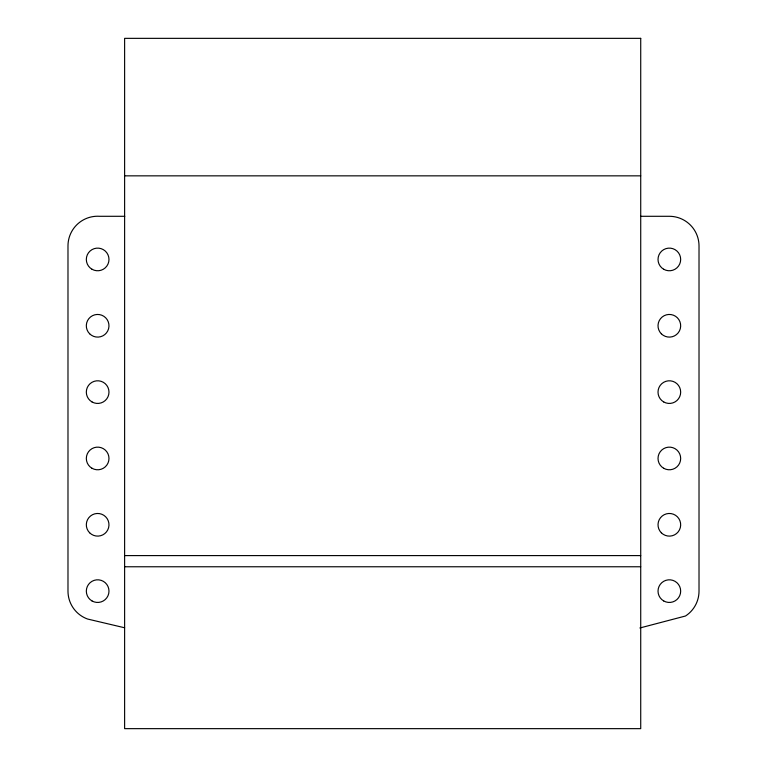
<?xml version="1.0" encoding="UTF-8"?>
<svg xmlns="http://www.w3.org/2000/svg" width="767" height="767" viewBox="0 0 767 767"><rect width="100%" height="100%" fill="white"/><g stroke="black" fill="none" stroke-linecap="round" stroke-linejoin="round"><path stroke-width="1.15" d="M639.889 627.981L685.525 615.997A29.664 29.664 0 0 0 699.015 591.127L699.015 245.958A29.664 29.664 0 0 0 669.351 216.294L640.627 216.294M124.618 175.844L640.723 175.844M124.772 216.294L99.633 216.294A29.664 29.664 0 0 0 67.985 245.891L67.985 591.127A29.664 29.664 0 0 0 87.591 619.036L124.618 627.77M124.618 555.596L640.723 555.596M124.618 566.765L640.723 566.765M640.723 38.35L124.618 38.35L124.618 728.65L640.723 728.65L640.723 38.35M663.685 401.927A11.323 11.323 0 0 0 680.674 392.119A11.323 11.323 0 0 0 663.685 382.302A11.323 11.323 0 0 0 663.685 401.927M663.685 468.263A11.323 11.323 0 0 0 680.674 458.455A11.323 11.323 0 0 0 663.685 448.647A11.323 11.323 0 0 0 663.685 468.263M661.336 532.797A11.323 11.323 0 0 0 680.291 527.725A11.323 11.323 0 0 0 666.418 513.852A11.323 11.323 0 0 0 661.336 532.797M663.685 600.935A11.323 11.323 0 0 0 680.674 591.127A11.323 11.323 0 0 0 663.685 581.319A11.323 11.323 0 0 0 663.685 600.935M663.685 269.246A11.323 11.323 0 0 0 680.674 259.438A11.323 11.323 0 0 0 663.685 249.63A11.323 11.323 0 0 0 663.685 269.246M661.336 333.789A11.323 11.323 0 0 0 680.291 328.707A11.323 11.323 0 0 0 666.418 314.834A11.323 11.323 0 0 0 661.336 333.789M91.992 600.935A11.323 11.323 0 0 0 108.981 591.127A11.323 11.323 0 0 0 91.992 581.319A11.323 11.323 0 0 0 91.992 600.935M89.643 532.797A11.323 11.323 0 0 0 108.588 527.725A11.323 11.323 0 0 0 94.715 513.852A11.323 11.323 0 0 0 89.643 532.797M91.992 468.263A11.323 11.323 0 0 0 108.981 458.455A11.323 11.323 0 0 0 91.992 448.647A11.323 11.323 0 0 0 91.992 468.263M91.992 401.927A11.323 11.323 0 0 0 108.981 392.119A11.323 11.323 0 0 0 91.992 382.302A11.323 11.323 0 0 0 91.992 401.927M89.643 333.789A11.323 11.323 0 0 0 108.588 328.707A11.323 11.323 0 0 0 94.715 314.834A11.323 11.323 0 0 0 89.643 333.789M91.992 269.246A11.323 11.323 0 0 0 108.981 259.438A11.323 11.323 0 0 0 91.992 249.63A11.323 11.323 0 0 0 91.992 269.246"/></g></svg>
